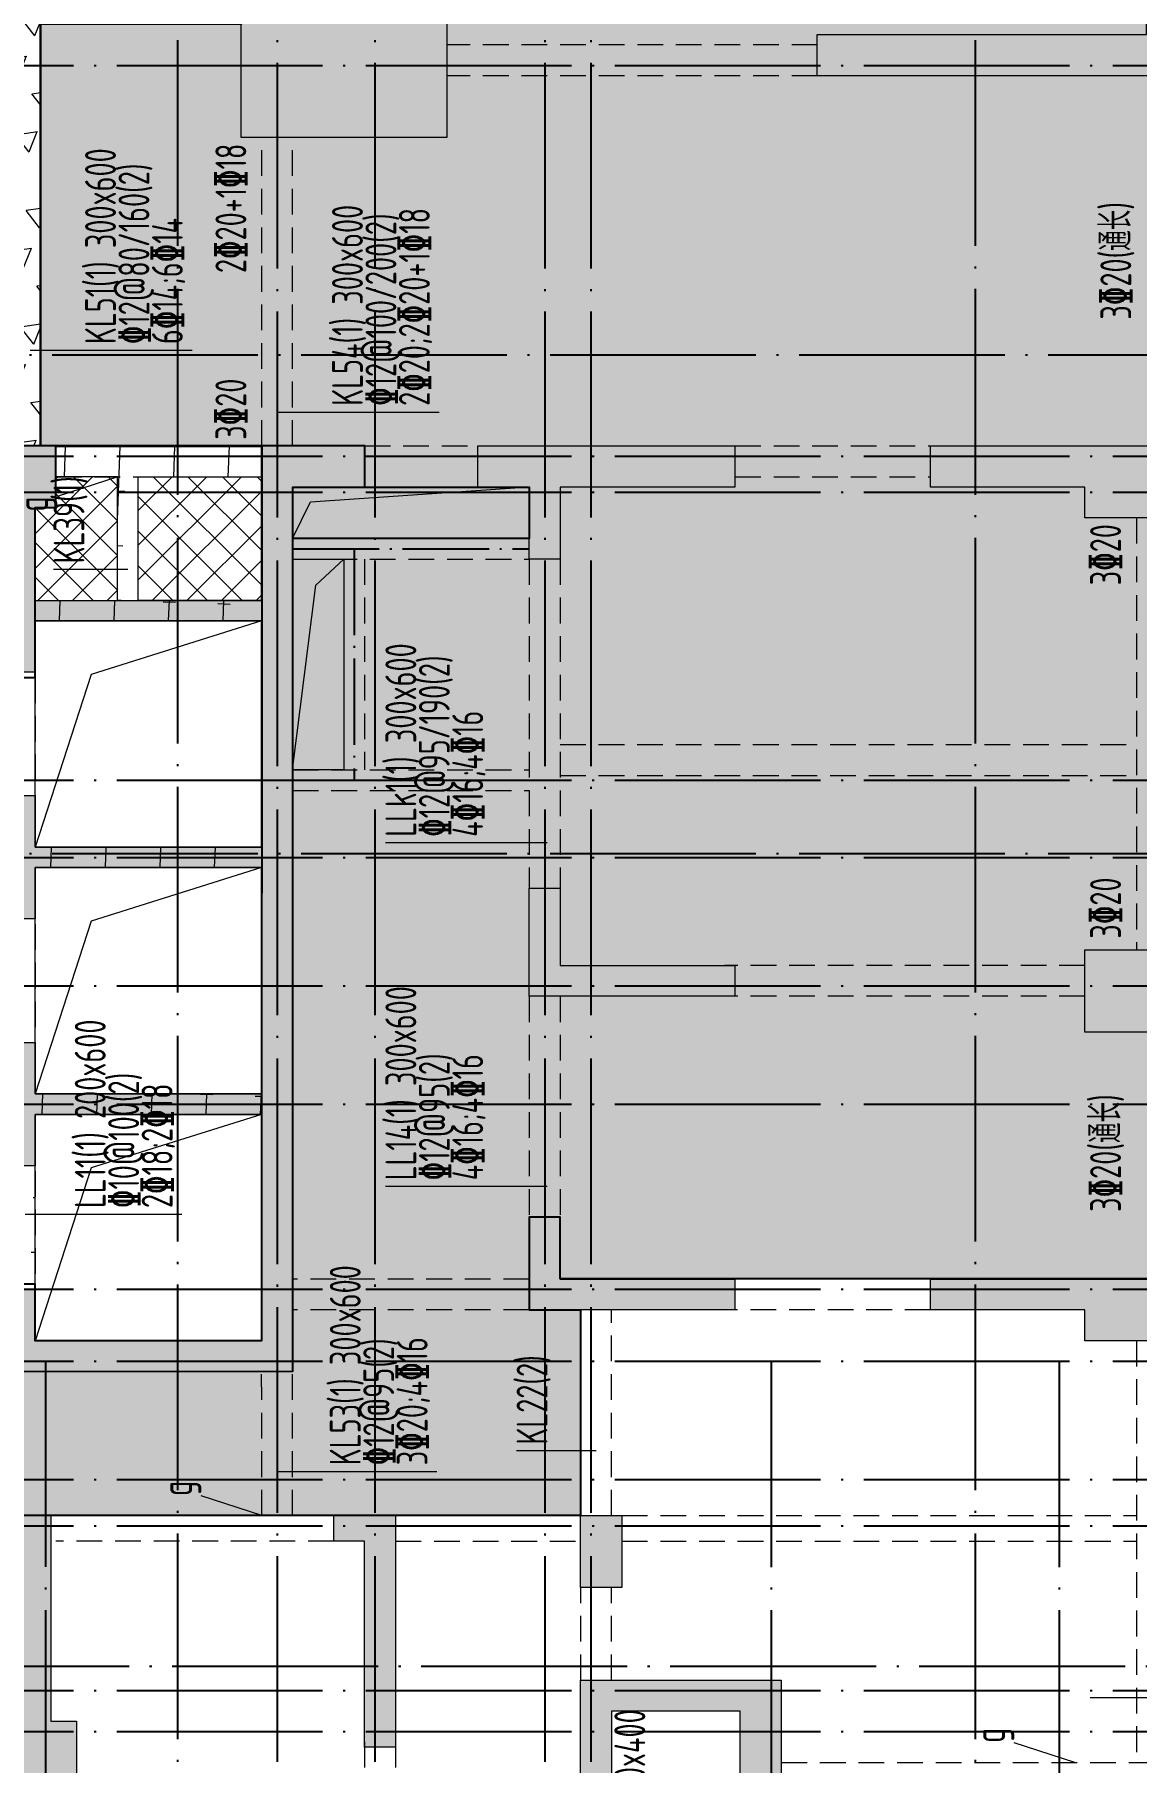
# Model space of a CAD drawing. Header units: millimetres. Extents: x 1089227 to 13101469, y 618865 to 10240562.
# Drawn here: x 3881535 to 3892243, y 4928875 to 4945675 of the extents above; entities that cross this region are included whole.
import ezdxf
from ezdxf.enums import TextEntityAlignment as Align

# ---------------------------------------------------------------- set-up
doc = ezdxf.new("R2010")
doc.units = ezdxf.units.MM
doc.header["$LTSCALE"] = 1000
for name, pattern in [('DOTE', [2.42, 2, -0.2, 0.02, -0.2]), ('GB_DASHDOT3', [1.0675, 0.84, -0.105, 0.0175, -0.105]), ('HIDDEN', [0.375, 0.25, -0.125])]:
    doc.linetypes.add(name, pattern=pattern)
doc.layers.get('0').update_dxf_attribs({"linetype": 'CONTINUOUS'})
for name, color, linetype in [('C-H', 8, 'CONTINUOUS'), ('DOTE', 1, 'DOTE'), ('S-GRID-DE', 11, 'GB_DASHDOT3'), ('降板范围', 7, 'CONTINUOUS')]:
    doc.layers.add(name, color=color, linetype=linetype)
for name, color, linetype, lineweight in [('S-BEAM-DASH', 4, 'HIDDEN', 0), ('S-BEAM-SE-DASH', 3, 'HIDDEN', 0), ('S-HOLE', 11, 'CONTINUOUS', 0), ('S-SLAB', 160, 'CONTINUOUS', 0), ('S-SLAB-HATCH', 73, 'CONTINUOUS', 0), ('S-WALL', 31, 'CONTINUOUS', 0), ('梁原位标注', 7, 'CONTINUOUS', 18), ('梁名称编号', 2, 'CONTINUOUS', 18), ('梁标注引线', 2, 'CONTINUOUS', 18), ('梁集中标注', 2, 'CONTINUOUS', 18)]:
    doc.layers.add(name, color=color, linetype=linetype, lineweight=lineweight)
doc.styles.add('Style 1', font='yjkeng.shx', dxfattribs={"width": 0.7, "height": 300, "bigfont": 'yjkchn.shx'})

# ---------------------------------------------------------------- blocks, each defined once
blk = doc.blocks.new('塔楼轴网260428')
at = {"layer": 'DOTE', "color": 14}
for p, q in [((-20282.7, 137129.4), (-20282.7, 92559.7)), ((-19332.7, 137129.4), (-19332.7, 92559.7)), ((-17682.7, 137129.4), (-17682.7, 92559.7)), ((-17232.7, 137129.4), (-17232.7, 92559.7)), ((-41200.7, 120163.5), (-7867.2, 120163.5)), ((-41200.7, 116363.5), (-7867.2, 116363.5)), ((-41200.7, 116013.5), (-7867.2, 116013.5)), ((-41200.7, 113213.5), (-7867.2, 113213.5)), ((-41200.7, 112463.5), (-7867.2, 112463.5)), ((-41200.7, 111213.5), (-7867.2, 111213.5)), ((-41200.7, 110063.5), (-7867.2, 110063.5)), ((-41200.7, 108263.5), (-7867.2, 108263.5)), ((-41200.7, 107563.5), (-7867.2, 107563.5)), ((-22532.7, 107564.6), (-22532.7, 92559.7)), ((-15482.7, 107563.5), (-15482.7, 92559.7)), ((-12682.7, 107563.5), (-12682.7, 92559.7)), ((-41200.7, 106413.5), (-7867.2, 106413.5)), ((-41200.7, 105963.5), (-7867.2, 105963.5)), ((-41200.7, 104363.5), (-7867.2, 104363.5)), ((-41200.7, 103963.5), (-7867.2, 103963.5))]:
    blk.add_line(p, q, dxfattribs=at)
blk = doc.blocks.new('裙房轴网260428')
at = {"layer": 'DOTE', "color": 16, "linetype": 'DOTE'}
for p, q in [((-21250, 137349.7), (-21250, 29473.4)), ((-13500, 137349.7), (-13500, 33397.2)), ((-56350, 117350), (5500.5, 117350)), ((-56350, 112500), (5617.9, 112500)), ((-64861.9, 104600), (-1866, 104600))]:
    blk.add_line(p, q, dxfattribs=at)
blk = doc.blocks.new('04地块地下轴网260428')
for name in ['裙房轴网260428', '塔楼轴网260428']:
    blk.add_blockref(name, (0, 0))
blk = doc.blocks.new('QZ-TL-0808')
at = {"layer": 'C-H'}
for points in [[(19300, 25100), (21300, 25100), (21300, 23700), (19300, 23700)], [(24900, 24300), (24900, 24700), (28100, 24700), (28100, 25000), (29100, 25000), (29100, 24300)], [(19800, 20300), (20500, 20300), (20500, 20700), (19500, 20700), (19500, 19198), (17300, 19198), (17300, 20100), (17500, 20100), (17500, 20700), (17100, 20700), (17100, 18500), (17300, 18500), (17300, 18998), (19500, 18998), (19500, 16800), (17300, 16800), (17300, 17300), (17100, 17300), (17100, 16101), (17300, 16101), (17300, 16600), (19500, 16600), (19500, 14400), (17300, 14400), (17300, 14900), (17100, 14900), (17100, 13700), (17300, 13701), (17300, 14200), (19500, 14200), (19500, 12000), (17300, 12000), (17300, 12500), (17100, 12500), (17100, 11700), (19800, 11700)], [(22100, 19600), (22100, 20300), (21600, 20300), (21600, 20700), (24100, 20700), (24100, 20300), (22400, 20300), (22400, 19600)], [(26000, 20700), (28500, 20700), (28500, 20000), (27500, 20000), (27500, 20300), (26000, 20300)], [(22100, 15349), (22100, 16399), (22400, 16399), (22400, 15649), (24100, 15649), (24100, 15349)], [(27500, 15800), (28300, 15800), (28300, 15000), (27500, 15000)], [(22100, 12300), (22100, 13200), (22400, 13200), (22400, 12600), (24100, 12600), (24100, 12300)], [(26000, 12600), (28500, 12600), (28500, 12000), (27500, 12000), (27500, 12300), (26000, 12300)], [(17700, 8300), (17450, 8300), (17450, 10300), (17100, 10300), (17100, 7600), (17700, 7600)], [(20200, 10050), (20200, 10300), (20800, 10300), (20800, 8050), (20500, 8050), (20500, 10050)], [(22600, 10300), (23000, 10300), (23000, 9600), (22600, 9600)], [(22600, 8700), (24550, 8700), (24550, 7700), (24150, 7700), (24150, 8400), (22900, 8400), (22900, 5900), (22600, 5900)]]:
    blk.add_hatch(color=256, dxfattribs=at).paths.add_polyline_path(points)
at = {"layer": 'S-WALL'}
for points in [[(19300, 25100), (21300, 25100), (21300, 23700), (19300, 23700)], [(27500, 15800), (28300, 15800), (28300, 15000), (27500, 15000)], [(22600, 10300), (23000, 10300), (23000, 9600), (22600, 9600)]]:
    blk.add_lwpolyline(points, close=True, dxfattribs=at)
for points in [[(24900, 24300), (24900, 24700), (28100, 24700), (28100, 25000), (29100, 25000), (29100, 24300), (24900, 24300)], [(17100, 17300), (17300, 17300), (17300, 16800), (19500, 16800), (19500, 18998), (17300, 18998), (17300, 18500), (17100, 18500)], [(17100, 20700), (17500, 20700), (17500, 20100), (17300, 20100), (17300, 19198), (19500, 19198), (19500, 20700), (20500, 20700), (20500, 20300), (19800, 20300), (19800, 11700), (17100, 11700)], [(17100, 12500), (17300, 12500), (17300, 12000), (19500, 12000), (19500, 14200), (17300, 14200), (17300, 13701), (17100, 13700)], [(17100, 14900), (17300, 14900), (17300, 14400), (19500, 14400), (19500, 16600), (17300, 16600), (17300, 16101), (17100, 16101)], [(22100, 19600), (22100, 20300), (21600, 20300), (21600, 20700), (24100, 20700), (24100, 20300), (22400, 20300), (22400, 19600), (22100, 19600)], [(26000, 20700), (28500, 20700), (28500, 20000), (27500, 20000), (27500, 20300), (26000, 20300), (26000, 20700)], [(22100, 15349), (22100, 16399), (22400, 16399), (22400, 15649), (24100, 15649), (24100, 15349), (22100, 15349)], [(22100, 12300), (22100, 13200), (22400, 13200), (22400, 12600), (24100, 12600), (24100, 12300), (22100, 12300)], [(26000, 12600), (28500, 12600), (28500, 12000), (27500, 12000), (27500, 12300), (26000, 12300), (26000, 12600)], [(17100, 10300), (17450, 10300), (17450, 8300), (17700, 8300), (17700, 7600), (17100, 7600), (17100, 10300)], [(20200, 10050), (20200, 10300), (20800, 10300), (20800, 8050), (20500, 8050), (20500, 10050), (20200, 10050), (20200, 10300)], [(22600, 8700), (24550, 8700), (24550, 7700), (24150, 7700), (24150, 8400), (22900, 8400), (22900, 5900), (22600, 5900), (22600, 8700)]]:
    blk.add_lwpolyline(points, dxfattribs=at)
blk = doc.blocks.new('1F柱网-0808')
blk.add_blockref('QZ-TL-0808', (144880, 148457))
blk = doc.blocks.new('2FJGBZ')
at = {"layer": 'S-SLAB-HATCH'}
h = blk.add_hatch(dxfattribs=at)
h.set_pattern_fill('FLEX', color=256, scale=50)
h.set_pattern_definition([(0, (-6326317.14, 1683260.45), (0, 317.5), [317.5, -317.5]), (45, (-6325999.64, 1683260.45), (2e-14, 317.500137), [79.375, -290.263, 79.375, -449.013])])
edge = h.paths.add_edge_path()
edge.add_line((162230, 169157), (162230, 173258))
edge.add_line((162230, 173258), (164180, 173258))
edge.add_line((164180, 173258), (164180, 173557))
edge.add_line((164180, 173557), (165681, 173557))
edge.add_line((165681, 173557), (165680, 178957))
edge.add_line((165680, 178957), (165380, 178957))
edge.add_line((165380, 178957), (165381, 179257))
edge.add_line((165381, 179257), (165380, 185057))
edge.add_line((165380, 185057), (165880, 185057))
edge.add_line((165880, 185057), (165880, 185457))
edge.add_line((165880, 185457), (165880, 185857))
edge.add_line((165880, 185857), (166580, 185857))
edge.add_line((166580, 185857), (169680, 185857))
edge.add_line((169680, 185857), (169680, 187082))
edge.add_line((169680, 187082), (189563, 187082))
edge.add_arc((189563, 186382), 700, 0, 90, ccw=False)
edge.add_line((190263, 186382), (190261, 179622))
edge.add_line((190261, 179622), (185090, 168953))
edge.add_line((185090, 168953), (182222, 161620))
edge.add_arc((181105, 162057), 1200, 270.0001, 338.6391, ccw=False)
edge.add_line((181105, 160857), (179111, 160857))
edge.add_line((179111, 160857), (179111, 160858))
edge.add_line((179111, 160858), (178611, 160858))
edge.add_line((178611, 160858), (178611, 160859))
edge.add_line((178611, 160859), (176230, 160857))
edge.add_line((176230, 160857), (176230, 161058))
edge.add_line((176230, 161058), (170882, 161058))
edge.add_line((170882, 161058), (167282, 161058))
edge.add_line((167282, 161058), (167280, 161658))
edge.add_line((167280, 161658), (166980, 161657))
edge.add_line((166980, 161657), (166980, 160757))
edge.add_line((166980, 160757), (167480, 160757))
edge.add_line((167480, 160757), (167480, 158757))
edge.add_line((167480, 158757), (161982, 158758))
edge.add_line((161982, 158758), (161982, 160158))
edge.add_line((161982, 160158), (164682, 160162))
edge.add_line((164682, 160162), (164682, 168757))
edge.add_line((164682, 168757), (165382, 168758))
edge.add_line((165382, 168758), (165382, 169158))
edge.add_line((165382, 169158), (162230, 169157))
h.paths.add_polyline_path([(184967, 186785), (181863, 186785), (181863, 181182), (184963, 181182)], flags=16)
h.paths.add_polyline_path([(187362, 184582), (187363, 186783), (185167, 186783), (185166, 184582)], flags=16)
h = blk.add_hatch(dxfattribs=at)
h.set_pattern_fill('TRIANG', color=256, scale=150, angle=8)
h.set_pattern_definition([(68.0000004, (-5457252.86, 1932872.46), (-263.88782, 337.761074), [214.3125, -214.3125]), (128.0000004, (-5457252.86, 1932872.46), (-424.45358, -59.653019), [214.3125, -214.3125]), (8.0000004, (-5457384.8, 1933041.34), (160.56576, 397.414093), [214.3125, -214.3125])])
h.paths.add_polyline_path([(155530, 179257), (165381, 179257), (165381, 178957), (165680, 178957), (165681, 173557), (164180, 173557), (164180, 173258), (162230, 173258), (162230, 169157), (161981, 169157), (161980, 168857), (159380, 168857), (159380, 169157), (157930, 169157), (157931, 173258), (155530, 173258), (155530, 173557), (155230, 173557), (155230, 178957), (155530, 178957)])
h = blk.add_hatch(dxfattribs=at)
h.set_pattern_fill('橡胶', color=256, scale=150, angle=8)
h.set_pattern_definition([(88, (-21741.7, -30030.15), (-530.007, 18.5083), []), (178, (-21131.1, -29460.8), (-18.5083, -530.007), [120, -410.3301])])
h.paths.add_polyline_path([(161980, 158757), (159381, 158760), (159381, 159107), (156280, 159107), (156280, 169157), (159380, 169157), (159381, 168857), (161981, 168857), (161981, 166907), (162180, 166907), (162180, 168557), (162381, 168557), (162381, 169156), (164381, 169156), (164380, 160457), (162180, 160457), (162180, 161007), (161980, 161007)])
h.paths.add_polyline_path([(157930, 168107), (156681, 168107), (156680, 168807), (157030, 168807), (157032, 168857), (157632, 168857), (157630, 168807), (157930, 168807)], flags=16)
h.paths.add_polyline_path([(158130, 168807), (158981, 168807), (158981, 168557), (159181, 168557), (159181, 168107), (158130, 168107)], flags=16)
h.paths.add_polyline_path([(159181, 160007), (156681, 160007), (156681, 167907), (159181, 167907)], flags=16)
h.paths.add_polyline_path([(162980, 168857), (162380, 168857), (162380, 168557), (162180, 168557), (162180, 167655), (162980, 167655)], flags=16)
h.paths.add_polyline_path([(164381, 167655), (163180, 167655), (163180, 168857), (164381, 168857)], flags=17)
h.paths.add_polyline_path([(162180, 167455), (164380, 167455), (164380, 165257), (162180, 165257)], flags=17)
h.paths.add_polyline_path([(162180, 165057), (164380, 165057), (164380, 162857), (162180, 162857)], flags=16)
h.paths.add_polyline_path([(162180, 162657), (164380, 162657), (164380, 160457), (162180, 160457)], flags=16)
h.paths.add_polyline_path([(156681, 159107), (159181, 159107), (159181, 159808), (156681, 159808)], flags=17)
h = blk.add_hatch(dxfattribs=at)
h.set_pattern_fill('ANSI37', color=256, scale=150)
h.set_pattern_definition([(45, (-3826422.05, -234037.87), (-168.379802, 168.379802), []), (135, (-3826422.05, -234037.87), (-168.379802, -168.379802), [])])
h.paths.add_polyline_path([(162980, 168857), (162380, 168857), (162380, 168557), (162180, 168557), (162180, 167655), (162980, 167655)])
h = blk.add_hatch(dxfattribs=at)
h.set_pattern_fill('ANSI37', color=256, scale=150)
h.set_pattern_definition([(45, (-3819922.63, -234037.87), (-168.379802, 168.379802), []), (135, (-3819922.63, -234037.87), (-168.379802, -168.379802), [])])
h.paths.add_polyline_path([(164381, 167655), (163180, 167655), (163180, 168857), (164381, 168857)])
at = {"layer": 'S-BEAM-DASH'}
for p, q in [((162230, 169157), (162230, 173157)), ((169781, 173057), (166181, 173057)), ((169781, 172757), (166181, 172757)), ((164381, 169157), (164381, 172157)), ((164681, 169157), (164681, 172157)), ((162381, 169157), (164381, 169157)), ((165381, 169157), (166480, 169157)), ((168981, 169157), (170880, 169157)), ((162381, 168857), (164381, 168857)), ((168981, 168857), (170880, 168857)), ((165382, 168758), (166482, 168758)), ((172881, 168457), (172881, 164259)), ((164682, 168257), (166982, 168257)), ((164682, 168057), (166982, 168057)), ((165180, 168057), (165180, 166007)), ((165380, 168057), (165380, 166007)), ((166980, 168057), (166980, 164856)), ((167280, 168057), (167280, 164856)), ((162180, 166907), (162180, 165807)), ((167280, 166254), (172881, 166254)), ((164682, 166007), (166980, 166007)), ((167280, 165954), (172881, 165954)), ((164682, 165807), (166980, 165807)), ((162180, 164507), (162180, 163407)), ((172382, 164106), (168881, 164106)), ((166980, 163806), (166980, 161657)), ((167280, 163806), (167280, 161657)), ((172382, 163806), (168881, 163806)), ((162180, 162107), (162180, 161007)), ((166980, 161057), (164681, 161057)), ((170881, 161057), (168981, 161057)), ((166980, 160757), (164681, 160757)), ((167481, 158757), (167480, 160757)), ((167781, 158757), (167780, 160757)), ((170881, 160757), (168981, 160757)), ((172881, 160458), (172881, 156357)), ((162280, 158757), (162280, 160157)), ((164381, 158757), (164380, 160157)), ((164681, 158757), (164680, 160157)), ((165081, 158757), (162381, 158757)), ((165681, 158757), (167481, 158757)), ((167881, 158757), (172881, 158757)), ((165081, 158507), (162381, 158507)), ((165681, 158507), (167481, 158507)), ((167881, 158507), (172881, 158507)), ((167481, 157157), (167481, 158057)), ((167781, 157157), (167781, 158057)), ((165381, 156557), (165381, 149557)), ((165681, 156557), (165681, 149557)), ((169431, 156357), (173531, 156357))]:
    blk.add_line(p, q, dxfattribs=at)
at = {"layer": 'S-BEAM-SE-DASH'}
for p, q in [((162980, 167655), (162980, 168857)), ((163180, 167655), (163180, 168857))]:
    blk.add_line(p, q, dxfattribs=at)
at = {"layer": 'S-GRID-DE'}
for p, q in [((164682, 168157), (166982, 168157)), ((165280, 168157), (165280, 165907)), ((164682, 165907), (166980, 165907))]:
    blk.add_line(p, q, dxfattribs=at)
at = {"layer": 'S-HOLE'}
for points in [[(164680, 168257), (164855, 168615), (166982, 168758)], [(164680, 166007), (164908, 167804), (165180, 168057)], [(164380, 167455), (162724, 166935), (162180, 165257)], [(164380, 165057), (162724, 164537), (162180, 162857)], [(164380, 162657), (162724, 162137), (162180, 160457)]]:
    blk.add_lwpolyline(points, dxfattribs=at)
for points in [[(164682, 168057), (165180, 168057), (165180, 166007), (164682, 166007)], [(162180, 167455), (164380, 167455), (164380, 165257), (162180, 165257)], [(162180, 165057), (164380, 165057), (164380, 162857), (162180, 162857)], [(162180, 162657), (164380, 162657), (164380, 160457), (162180, 160457)]]:
    blk.add_lwpolyline(points, close=True, dxfattribs=at)
at = {"layer": 'S-SLAB'}
for points in [[(162980, 168857), (162380, 168857), (162380, 168557), (162180, 168557), (162180, 167655), (162980, 167655)], [(164381, 167655), (163180, 167655), (163180, 168857), (164381, 168857)]]:
    blk.add_lwpolyline(points, close=True, dxfattribs=at)
at = {"layer": '降板范围'}
blk.add_lwpolyline([(182222, 161620, -0.308782), (181105, 160857), (179111, 160857), (179111, 160858), (178611, 160858), (178611, 160859), (176230, 160857), (176230, 161058), (170882, 161058), (167282, 161058), (167280, 161658), (166980, 161657), (166980, 160757), (167480, 160757), (167480, 158757), (161982, 158758), (161982, 160158), (164682, 160162), (164682, 168757), (165382, 168758), (165382, 169158), (162230, 169157), (162230, 173258)], format="xyb", dxfattribs=at)
for points in [[(155530, 179257), (165381, 179257), (165381, 178957), (165680, 178957), (165681, 173557), (164180, 173557), (164180, 173258), (162230, 173258), (162230, 169157), (161981, 169157), (161980, 168857), (159380, 168857), (159380, 169157), (157930, 169157), (157931, 173258), (155530, 173258), (155530, 173557), (155230, 173557), (155230, 178957), (155530, 178957)], [(161980, 158757), (159381, 158760), (159381, 159107), (156280, 159107), (156280, 169157), (159380, 169157), (159381, 168857), (161981, 168857), (161981, 166907), (162180, 166907), (162180, 168557), (162381, 168557), (162381, 169156), (164381, 169156), (164380, 160457), (162180, 160457), (162180, 161007), (161980, 161007)], [(164682, 168757), (166980, 168757), (166980, 168257), (164682, 168257)]]:
    blk.add_lwpolyline(points, close=True, dxfattribs=at)
blk.add_blockref('1F柱网-0808', (0, 0))

msp = doc.modelspace()

# ---------------------------------------------------------------- linework, layer by layer
at = {"layer": '梁原位标注', "lineweight": 18}
for p, q in [((3882343.218, 4941375.312), (3881755.022, 4941184.196)), ((3883743.218, 4931275.182), (3883155.022, 4931466.299)), ((3891643.421, 4928875.325), (3891055.225, 4929066.442))]:
    msp.add_line(p, q, dxfattribs=at)
at = {"layer": '梁标注引线', "color": 6, "lineweight": 18}
for p, q in [((3881493.218, 4942605.312), (3883066.295, 4942605.312)), ((3883893.218, 4942005.312), (3885466.295, 4942005.312)), ((3882443.218, 4940473.312), (3881720.141, 4940473.312)), ((3886518.218, 4937815.109), (3884945.141, 4937815.109)), ((3886518.218, 4934475.312), (3884945.141, 4934475.312)), ((3881443.218, 4934205.312), (3882966.295, 4934205.312)), ((3886993.218, 4931905.182), (3886220.141, 4931905.182)), ((3883893.218, 4931704.614), (3885444.771, 4931704.614)), ((3891793.421, 4929505.325), (3893366.498, 4929505.325))]:
    msp.add_line(p, q, dxfattribs=at)

# ---------------------------------------------------------------- block references
for name, p in [('2FJGBZ', (3719362.209, 4772518.421)), ('04地块地下轴网260428', (3904175.334, 4825211.796))]:
    msp.add_blockref(name, p)

# ---------------------------------------------------------------- texts
at = {"layer": '梁原位标注', "style": 'Style 1', "width": 0.7}
for s, p in [('2%%13320+1%%13318', (3883683.218, 4944615.312)), ('g', (3881755.022, 4941184.196)), ('3%%13320', (3892183.421, 4940915.312))]:
    msp.add_text(s, height=300, rotation=90, dxfattribs=at).set_placement(p, align=Align.BOTTOM_RIGHT)
for p in [(3892283.218, 4943475.312), (3892183.421, 4934799.984)]:
    msp.add_text('3%%13320(通长)', height=300, rotation=90, dxfattribs=at).set_placement(p, align=Align.BOTTOM_CENTER)
for s, p in [('3%%13320', (3883683.218, 4941735.312)), ('3%%13320', (3892183.421, 4936884.656)), ('g', (3883155.022, 4931466.299)), ('g', (3891055.225, 4929066.442))]:
    msp.add_text(s, height=300, rotation=90, dxfattribs=at).set_placement(p, align=Align.BOTTOM_LEFT)
at = {"layer": '梁名称编号', "color": 6, "style": 'Style 1', "width": 0.7}
for s, p in [('KL51(1) 300x600', (3882416.295, 4942665.312)), ('KL54(1) 300x600', (3884816.295, 4942065.312)), ('LL11(1) 200x600', (3882316.295, 4934265.312)), ('KL53(1) 300x600', (3884794.771, 4931764.614))]:
    msp.add_text(s, height=300, rotation=90, dxfattribs=at).set_placement(p, align=Align.BOTTOM_LEFT)
for s, p in [('KL39(1)', (3881720.141, 4940533.312)), ('LLk1(1) 300x600', (3884945.141, 4937875.109)), ('LL14(1) 300x600', (3884945.141, 4934535.312)), ('KL22(2)', (3886220.141, 4931965.182)), ('KL58(1) 200x400', (3887170.183, 4927435.325))]:
    msp.add_text(s, height=300, rotation=90, dxfattribs=at).set_placement(p, align=Align.TOP_LEFT)
at = {"layer": '梁集中标注', "color": 6, "style": 'Style 1', "width": 0.7}
for s, p in [('%%13212@80/160(2)', (3882741.295, 4942665.312)), ('%%13212@100/200(2)', (3885141.295, 4942065.312)), ('2%%13320;2%%13320+1%%13318', (3885466.295, 4942065.312)), ('6%%13314;6%%13314', (3883066.295, 4942665.312)), ('%%13210@100(2)', (3882641.295, 4934265.312)), ('2%%13318;2%%13318', (3882966.295, 4934265.312)), ('%%13212@95(2)', (3885119.771, 4931764.614)), ('3%%13320;4%%13316', (3885444.771, 4931764.614))]:
    msp.add_text(s, height=300, rotation=90, dxfattribs=at).set_placement(p, align=Align.BOTTOM_LEFT)
for s, p in [('%%13212@95/190(2)', (3885270.141, 4937875.109)), ('4%%13316;4%%13316', (3885595.141, 4937875.109)), ('%%13212@95(2)', (3885270.141, 4934535.312)), ('4%%13316;4%%13316', (3885595.141, 4934535.312))]:
    msp.add_text(s, height=300, rotation=90, dxfattribs=at).set_placement(p, align=Align.TOP_LEFT)

doc.saveas('drawing.dxf')
